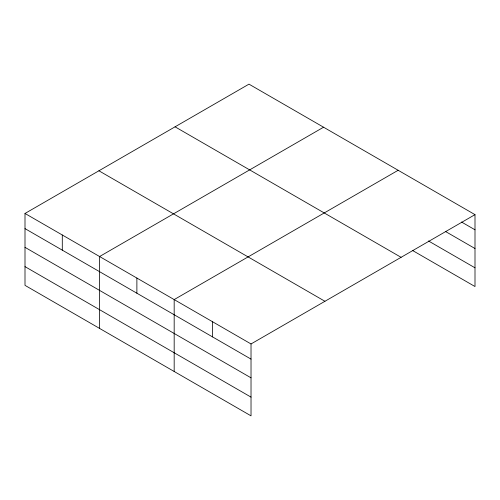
<?xml version="1.0" encoding="UTF-8"?>
<svg xmlns="http://www.w3.org/2000/svg" width="500" height="500" viewBox="0 0 500 500"><rect width="100%" height="100%" fill="white"/><g stroke="black" fill="none" stroke-linecap="round" stroke-linejoin="round"><path stroke-width="0.75" d="M25 213.463L251.025 343.956L251.025 415.85L25 285.356L25 213.463L248.975 84.15L475 214.644L475 286.537L412.306 250.344M323.562 127.212L99.588 256.525L99.588 328.419M398.15 170.281L174.175 299.587L174.175 371.481M251.025 343.956L475 214.644M461.519 222.019L475 229.8M445.337 231.4L475 248.525M428.488 240.963L475 267.812M175.062 126.825L401.087 257.319M98.912 170.787L324.938 301.281M25 228.619L251.025 359.113M25 247.338L251.025 377.837M25 266.631L251.025 397.125M212.6 321.775L212.6 336.925M136.881 278.056L136.881 293.212M62.294 234.994L62.294 250.15"/></g></svg>
